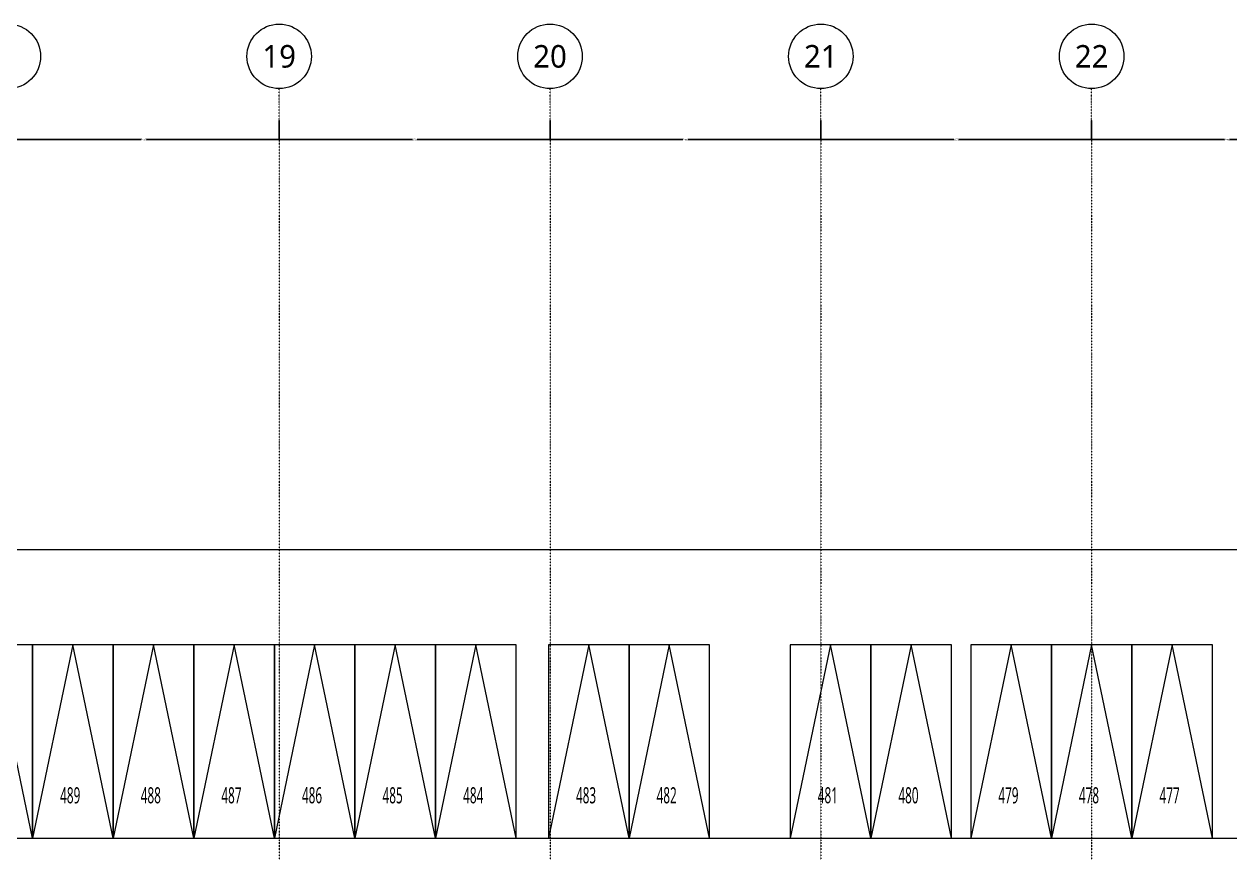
# Model space of a CAD drawing. Extents: x -76427 to 292734, y -42117 to 131250.
# Drawn here: x 151688 to 189087, y 105549 to 131250 of the extents above; entities that cross this region are included whole.
import ezdxf
from ezdxf.enums import TextEntityAlignment as Align

# ---------------------------------------------------------------- set-up
doc = ezdxf.new("R2010")
doc.units = 0
doc.header["$LTSCALE"] = 10
doc.linetypes.add('H12PL1$0$JJP_三點線', pattern=[0.9, 0.3, -0.15, 0, -0.15, 0, -0.15, 0, -0.15])
for name, color, linetype in [('H12PL1$0$A-DIM', 252, 'Continuous'), ('H12PL1$0$L10_14_PKG', 252, 'Continuous'), ('H12PL1$0$L10_14_PKG-NN', 252, 'Continuous'), ('H12PL1$0$L10_14_SITE', 252, 'Continuous'), ('H12PL1$0$L10_14_SUGATA2', 252, 'Continuous'), ('H12PL1$0$S-GRID', 252, 'Continuous')]:
    doc.layers.add(name, color=color, linetype=linetype)
doc.styles.add('H12PL1$0$dim-txt', font='isocp.shx', dxfattribs={"width": 0.7, "bigfont": 'chineset.shx'})
doc.styles.add('H12PL1$0$Standard', font='', dxfattribs={"width": 0.8})
doc.styles.get('H12PL1$0$Standard').set_extended_font_data('Microsoft JhengHei')
doc.dimstyles.new('H12PL1$0$ARCH-dim-200MM', dxfattribs={"dimscale": 200, "dimtxt": 0.3, "dimasz": 0.1, "dimexe": 0.1, "dimexo": 0.1, "dimgap": 0.05, "dimtad": 1, "dimdec": 0, "dimlfac": 10, "dimrnd": 0.5, "dimdsep": 46, "dimtxsty": 'H12PL1$0$dim-txt', "dimblk": 'H12PL1$0$_Dot', "dimcen": 2, "dimclrd": 256, "dimclre": 256, "dimclrt": 256, "dimadec": 0, "dimazin": 0, "dimtfac": 1, "dimtix": 1, "dimtmove": 2, "dimatfit": 3, "dimldrblk": 'H12PL1$0$_OBLIQUE', "dimfxl": 1, "dimtvp": 1, "dimtolj": 1, "dimarcsym": 0})

# ---------------------------------------------------------------- blocks, each defined once
blk = doc.blocks.new('*D116')
at = {"layer": 'DEFPOINTS', "color": 0, "linetype": 'Continuous', "transparency": 16777216}
for p in [(151200, 128250), (159600, 128250), (159600, 127670)]:
    blk.add_point(p, dxfattribs=at)
at = {"layer": 'H12PL1$0$A-DIM', "linetype": 'Continuous', "lineweight": -2, "transparency": 16777216}
for p, q in [((151200, 128230), (151200, 127650)), ((159600, 128230), (159600, 127650)), ((151220, 127670), (155321, 127670)), ((159580, 127670), (155479, 127670))]:
    blk.add_line(p, q, dxfattribs=at)
at = {"layer": 'H12PL1$0$A-DIM', "linetype": 'Continuous', "lineweight": 0, "transparency": 16777216, "insert": (155400, 127670), "char_height": 60, "attachment_point": 5, "style": 'H12PL1$0$dim-txt'}
blk.add_mtext('\\A1;84000', dxfattribs=at)
blk = doc.blocks.new('H12PL1$0$_Dot')
blk = doc.blocks.new('H12PL1$0$_OBLIQUE')
at = {"color": 0, "linetype": 'ByBlock', "lineweight": -2}
blk.add_line((-0.5, -0.5), (0.5, 0.5), dxfattribs=at)
blk = doc.blocks.new('*D117')
at = {"layer": 'DEFPOINTS', "color": 0, "linetype": 'Continuous', "transparency": 16777216}
for p in [(159600, 128250), (168000, 128250), (168000, 127670)]:
    blk.add_point(p, dxfattribs=at)
at = {"layer": 'H12PL1$0$A-DIM', "linetype": 'Continuous', "lineweight": -2, "transparency": 16777216}
for p, q in [((159600, 128230), (159600, 127650)), ((168000, 128230), (168000, 127650)), ((159620, 127670), (163721, 127670)), ((167980, 127670), (163879, 127670))]:
    blk.add_line(p, q, dxfattribs=at)
at = {"layer": 'H12PL1$0$A-DIM', "linetype": 'Continuous', "lineweight": 0, "transparency": 16777216, "insert": (163800, 127670), "char_height": 60, "attachment_point": 5, "style": 'H12PL1$0$dim-txt'}
blk.add_mtext('\\A1;84000', dxfattribs=at)
blk = doc.blocks.new('*D118')
at = {"layer": 'DEFPOINTS', "color": 0, "linetype": 'Continuous', "transparency": 16777216}
for p in [(168000, 128250), (176400, 128250), (176400, 127670)]:
    blk.add_point(p, dxfattribs=at)
at = {"layer": 'H12PL1$0$A-DIM', "linetype": 'Continuous', "lineweight": -2, "transparency": 16777216}
for p, q in [((168000, 128230), (168000, 127650)), ((176400, 128230), (176400, 127650)), ((168020, 127670), (172121, 127670)), ((176380, 127670), (172279, 127670))]:
    blk.add_line(p, q, dxfattribs=at)
at = {"layer": 'H12PL1$0$A-DIM', "linetype": 'Continuous', "lineweight": 0, "transparency": 16777216, "insert": (172200, 127670), "char_height": 60, "attachment_point": 5, "style": 'H12PL1$0$dim-txt'}
blk.add_mtext('\\A1;84000', dxfattribs=at)
blk = doc.blocks.new('*D119')
at = {"layer": 'DEFPOINTS', "color": 0, "linetype": 'Continuous', "transparency": 16777216}
for p in [(176400, 128250), (184800, 128250), (184800, 127670)]:
    blk.add_point(p, dxfattribs=at)
at = {"layer": 'H12PL1$0$A-DIM', "linetype": 'Continuous', "lineweight": -2, "transparency": 16777216}
for p, q in [((176400, 128230), (176400, 127650)), ((184800, 128230), (184800, 127650)), ((176420, 127670), (180521, 127670)), ((184780, 127670), (180679, 127670))]:
    blk.add_line(p, q, dxfattribs=at)
at = {"layer": 'H12PL1$0$A-DIM', "linetype": 'Continuous', "lineweight": 0, "transparency": 16777216, "insert": (180600, 127670), "char_height": 60, "attachment_point": 5, "style": 'H12PL1$0$dim-txt'}
blk.add_mtext('\\A1;84000', dxfattribs=at)
blk = doc.blocks.new('*D120')
at = {"layer": 'DEFPOINTS', "color": 0, "linetype": 'Continuous', "transparency": 16777216}
for p in [(184800, 128250), (193200, 128250), (193200, 127670)]:
    blk.add_point(p, dxfattribs=at)
at = {"layer": 'H12PL1$0$A-DIM', "linetype": 'Continuous', "lineweight": -2, "transparency": 16777216}
for p, q in [((184800, 128230), (184800, 127650)), ((193200, 128230), (193200, 127650)), ((184820, 127670), (188921, 127670)), ((193180, 127670), (189079, 127670))]:
    blk.add_line(p, q, dxfattribs=at)
at = {"layer": 'H12PL1$0$A-DIM', "linetype": 'Continuous', "lineweight": 0, "transparency": 16777216, "insert": (189000, 127670), "char_height": 60, "attachment_point": 5, "style": 'H12PL1$0$dim-txt'}
blk.add_mtext('\\A1;84000', dxfattribs=at)
blk = doc.blocks.new('H12PL1')
at = {"layer": 'H12PL1$0$L10_14_PKG', "lineweight": 0, "flags": 128}
for points in [[(151950, 106000), (150700, 112000), (149450, 106000)], [(154450, 106000), (153200, 112000), (151950, 106000)], [(156950, 106000), (155700, 112000), (154450, 106000)], [(159450, 106000), (158200, 112000), (156950, 106000)], [(161950, 106000), (160700, 112000), (159450, 106000)], [(164450, 106000), (163200, 112000), (161950, 106000)], [(166950, 106000), (165700, 112000), (164450, 106000)], [(170450, 106000), (169200, 112000), (167950, 106000)], [(172950, 106000), (171700, 112000), (170450, 106000)], [(177950, 106000), (176700, 112000), (175450, 106000)], [(180450, 106000), (179200, 112000), (177950, 106000)], [(183550, 106000), (182300, 112000), (181050, 106000)], [(186050, 106000), (184800, 112000), (183550, 106000)], [(188550, 106000), (187300, 112000), (186050, 106000)]]:
    blk.add_lwpolyline(points, dxfattribs=at)
for points in [[(151950, 106000), (151950, 112000), (149450, 112000), (149450, 106000)], [(154450, 106000), (154450, 112000), (151950, 112000), (151950, 106000)], [(156950, 106000), (156950, 112000), (154450, 112000), (154450, 106000)], [(159450, 106000), (159450, 112000), (156950, 112000), (156950, 106000)], [(161950, 106000), (161950, 112000), (159450, 112000), (159450, 106000)], [(164450, 106000), (164450, 112000), (161950, 112000), (161950, 106000)], [(166950, 106000), (166950, 112000), (164450, 112000), (164450, 106000)], [(170450, 106000), (170450, 112000), (167950, 112000), (167950, 106000)], [(172950, 106000), (172950, 112000), (170450, 112000), (170450, 106000)], [(177950, 106000), (177950, 112000), (175450, 112000), (175450, 106000)], [(180450, 106000), (180450, 112000), (177950, 112000), (177950, 106000)], [(183550, 106000), (183550, 112000), (181050, 112000), (181050, 106000)], [(186050, 106000), (186050, 112000), (183550, 112000), (183550, 106000)], [(188550, 106000), (188550, 112000), (186050, 112000), (186050, 106000)]]:
    blk.add_lwpolyline(points, close=True, dxfattribs=at)
at = {"layer": 'H12PL1$0$L10_14_SITE', "lineweight": 0}
blk.add_line((18950, 106000), (250600, 106000), dxfattribs=at)
at = {"layer": 'H12PL1$0$L10_14_SUGATA2', "lineweight": 0, "flags": 128}
blk.add_lwpolyline([(189350, 114950), (145050, 114950), (145050, 111550), (145850, 111550), (145850, 111050), (137845, 111050), (137845, 111809), (135850, 111809), (135850, 111050), (135350, 111050), (135350, 114950), (134350, 114950), (134350, 106950), (90050, 106950)], dxfattribs=at)
at = {"layer": 'H12PL1$0$S-GRID', "linetype": 'H12PL1$0$JJP_三點線', "lineweight": 0}
for p, q in [((159600, 128250), (159600, 129250)), ((168000, 128250), (168000, 129250)), ((176400, 128250), (176400, 129250)), ((184800, 128250), (184800, 129250)), ((159600, 128250), (159600, -28000)), ((168000, 128250), (168000, -28000)), ((176400, 128250), (176400, -28000)), ((184800, 128250), (184800, -28000))]:
    blk.add_line(p, q, dxfattribs=at)
at = {"layer": 'H12PL1$0$S-GRID', "lineweight": 0}
for centre in [(151200, 130250), (159600, 130250), (168000, 130250), (176400, 130250), (184800, 130250)]:
    blk.add_circle(centre, 1000, dxfattribs=at)
at = {"layer": 'H12PL1$0$S-GRID', "linetype": 'H12PL1$0$JJP_三點線', "lineweight": 0}
for p in [(159600, 128250), (159600, 128250), (168000, 128250), (168000, 128250), (176400, 128250), (176400, 128250), (184800, 128250), (184800, 128250)]:
    blk.add_point(p, dxfattribs=at)
at = {"layer": 'H12PL1$0$L10_14_PKG-NN', "linetype": 'Continuous', "lineweight": 0, "char_height": 500, "attachment_point": 4, "style": 'H12PL1$0$Standard'}
for s, insert in [('\\A1;{\\W0.56;489}', (152804.97, 107330.97)), ('\\A1;{\\W0.56;488}', (155304.97, 107330.97)), ('\\A1;{\\W0.56;487}', (157804.97, 107330.97)), ('\\A1;{\\W0.56;486}', (160304.97, 107330.97)), ('\\A1;{\\W0.56;485}', (162804.97, 107330.97)), ('\\A1;{\\W0.56;484}', (165304.97, 107330.97)), ('\\A1;{\\W0.56;483}', (168804.97, 107330.97)), ('\\A1;{\\W0.56;482}', (171304.97, 107330.97)), ('\\A1;{\\W0.56;481}', (176304.97, 107331.81)), ('\\A1;{\\W0.56;480}', (178804.97, 107330.97)), ('\\A1;{\\W0.56;479}', (181904.97, 107330.97)), ('\\A1;{\\W0.56;478}', (184404.97, 107330.97)), ('\\A1;{\\W0.56;477}', (186904.97, 107335.08))]:
    blk.add_mtext(s, dxfattribs=dict(at, insert=insert))
at = {"layer": 'H12PL1$0$S-GRID', "style": 'H12PL1$0$Standard'}
for s, p in [('19', (159600, 130602.36)), ('20', (168000, 130600)), ('21', (176400, 130602.36)), ('22', (184800, 130600))]:
    blk.add_text(s, height=700, dxfattribs=at).set_placement(p, align=Align.TOP_CENTER)
at = {"layer": 'H12PL1$0$A-DIM', "linetype": 'Continuous', "lineweight": 0}
for base, p1, p2, picture, middle in [((159600, 127670), (151200, 128250), (159600, 128250), '*D116', (155400, 127670)), ((168000, 127670), (159600, 128250), (168000, 128250), '*D117', (163800, 127670)), ((176400, 127670), (168000, 128250), (176400, 128250), '*D118', (172200, 127670)), ((184800, 127670), (176400, 128250), (184800, 128250), '*D119', (180600, 127670)), ((193200, 127670), (184800, 128250), (193200, 128250), '*D120', (189000, 127670))]:
    dim = blk.add_linear_dim(base=base, p1=p1, p2=p2, dimstyle='H12PL1$0$ARCH-dim-200MM', dxfattribs=at)
    dim.commit()
    dim.dimension.update_dxf_attribs({"geometry": picture, "text_midpoint": middle, "dimtype": 128})

msp = doc.modelspace()

# ---------------------------------------------------------------- block references
msp.add_blockref('H12PL1', (0, 0))

doc.saveas('drawing.dxf')
